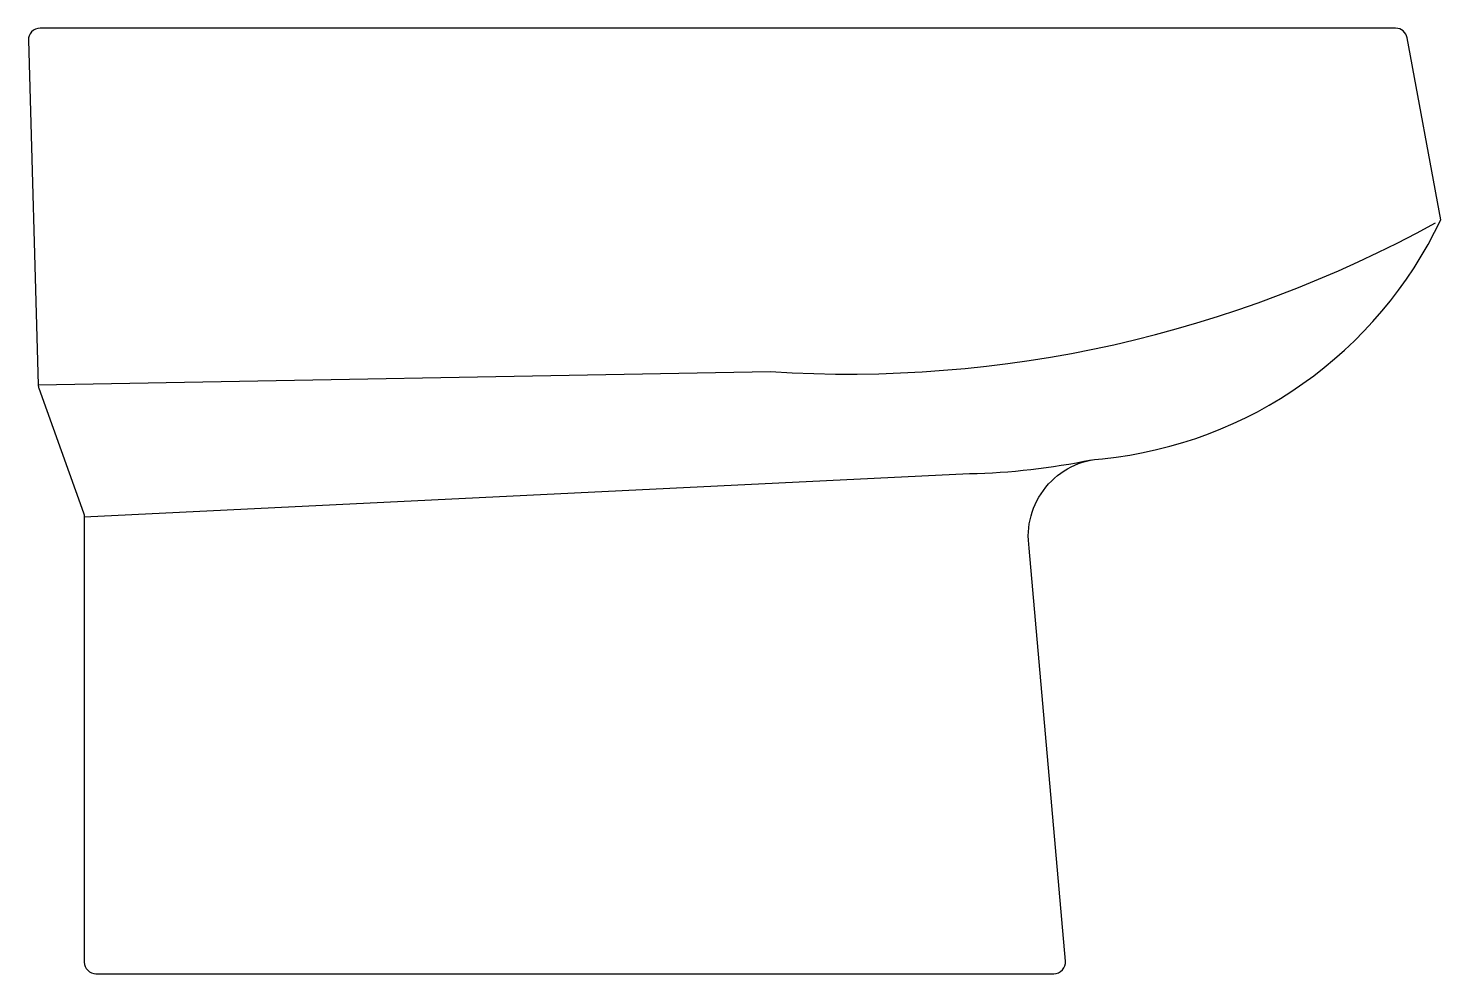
# Model space of a CAD drawing. Extents: x -851.809 to -851.241, y 509.895 to 510.275.
import ezdxf

# ---------------------------------------------------------------- set-up
doc = ezdxf.new("R2010")
doc.units = 0
doc.header["$LTSCALE"] = 50
doc.header["$MEASUREMENT"] = 0
for name, color, linetype in [('A-PECAS', 2, 'CONTINUOUS'), ('A-PEÇAS', 2, 'CONTINUOUS'), ('ESC1-50', 1, 'CONTINUOUS')]:
    doc.layers.add(name, color=color, linetype=linetype)

# ---------------------------------------------------------------- blocks, each defined once
blk = doc.blocks.new('B-60-D')
at = {"layer": 'A-PECAS'}
blk.add_lwpolyline([(0.105, 0.18365), (0.105, 0.0047, 0.414214), (0.1097, 0), (0.49487, 0, 0.440079), (0.49955, 0.00511), (0.485, 0.171, -0.446189), (0.5145, 0.207, 0.262127), (0.6505, 0.303), (0.63699, 0.37615, 0.361674), (0.63237, 0.38), (0.08719, 0.38, 0.422665), (0.0825, 0.37516), (0.08648, 0.23675, 0.079134), (0.08675, 0.2353), (0.10472, 0.18523, -0.086376)], format="xyb", close=True, dxfattribs=at)
at = {"layer": 'ESC1-50'}
for points in [[(0.08648, 0.23675), (0.381, 0.242, 0.142841), (0.64841, 0.30184)], [(0.105, 0.18365), (0.461, 0.201, 0.044801), (0.51004, 0.20656)]]:
    blk.add_lwpolyline(points, format="xyb", dxfattribs=at)

msp = doc.modelspace()

# ---------------------------------------------------------------- block references
at = {"layer": 'A-PEÇAS'}
msp.add_blockref('B-60-D', (-851.89103, 509.89476), dxfattribs=at)

doc.saveas('drawing.dxf')
